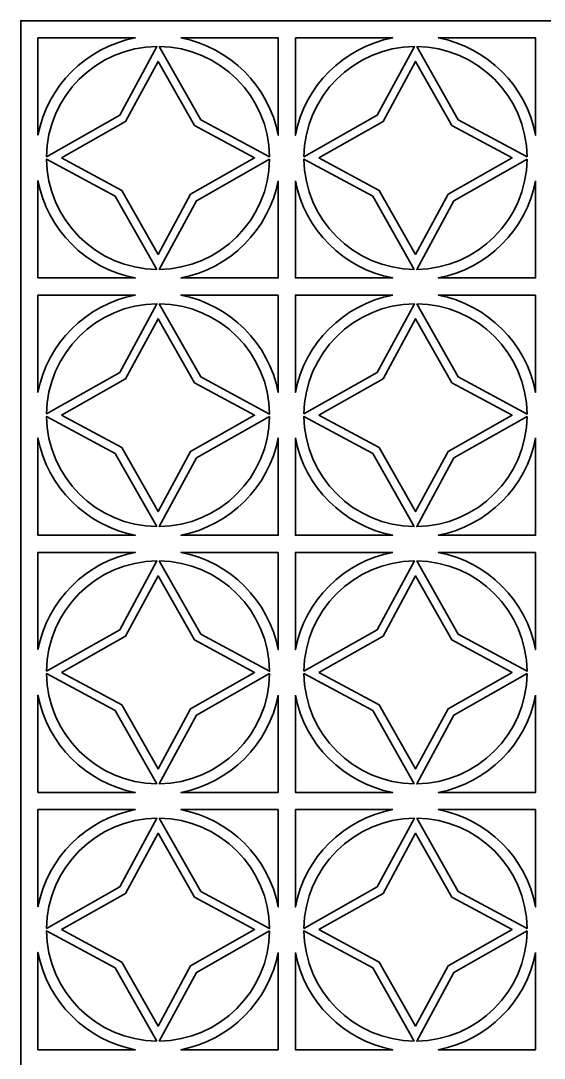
# Model space of a CAD drawing. Header units: centimetres. Extents: x -15.3 to -1.8, y -3.3 to 9.5.
# Drawn here: x -15.27 to -12.04, y 3.09 to 9.5 of the extents above; entities that cross this region are included whole.
import ezdxf

# ---------------------------------------------------------------- set-up
doc = ezdxf.new("R2010")
doc.units = ezdxf.units.CM
doc.header["$MEASUREMENT"] = 0
doc.layers.add('layer 1', color=7, linetype='Continuous')

msp = doc.modelspace()

# ---------------------------------------------------------------- linework, layer by layer
at = {"layer": 'layer 1', "color": 7, "lineweight": 35}
msp.add_open_spline([(-15.27229, -3.3263), (-15.27229, -3.3263), (-15.27229, 9.5), (-15.27229, 9.5), (-15.27229, 9.5), (-15.27229, 9.5), (-8.80614, 9.5), (-8.80614, 9.5), (-8.80614, 9.5), (-8.80614, 9.5), (-8.80614, -3.3263), (-8.80614, -3.3263), (-8.80614, -3.3263), (-8.80614, -3.3263), (-15.27229, -3.3263), (-15.27229, -3.3263)], degree=3, knots=[0, 0, 0, 0, 0.2, 0.2, 0.2, 0.2, 0.4, 0.4, 0.4, 0.4, 0.6, 0.6, 0.6, 0.6, 1, 1, 1, 1], dxfattribs=at)
at = {"layer": 'layer 1', "color": 250, "lineweight": 35}
for points, knots in [([(-8.80614, -0.14623), (-8.80614, -0.14623), (-8.80614, -1.63026), (-8.80614, -1.63026), (-8.80614, -1.63026), (-8.80614, -1.63026), (-8.80614, -1.73627), (-8.80614, -1.73627), (-8.80614, -1.73627), (-8.80614, -1.73627), (-8.80614, -3.3263), (-8.80614, -3.3263), (-8.80614, -3.3263), (-8.80614, -3.3263), (-10.39618, -3.3263), (-10.39618, -3.3263), (-10.39618, -3.3263), (-10.39618, -3.3263), (-10.50218, -3.3263), (-10.50218, -3.3263), (-10.50218, -3.3263), (-10.50218, -3.3263), (-11.98622, -3.3263), (-11.98622, -3.3263), (-11.98622, -3.3263), (-11.98622, -3.3263), (-12.09222, -3.3263), (-12.09222, -3.3263), (-12.09222, -3.3263), (-12.09222, -3.3263), (-13.57625, -3.3263), (-13.57625, -3.3263), (-13.57625, -3.3263), (-13.57625, -3.3263), (-13.68226, -3.3263), (-13.68226, -3.3263), (-13.68226, -3.3263), (-13.68226, -3.3263), (-15.27229, -3.3263), (-15.27229, -3.3263), (-15.27229, -3.3263), (-15.27229, -3.3263), (-15.27229, -1.73627), (-15.27229, -1.73627), (-15.27229, -1.73627), (-15.27229, -1.73627), (-15.27229, -1.63026), (-15.27229, -1.63026), (-15.27229, -1.63026), (-15.27229, -1.63026), (-15.27229, -0.14623), (-15.27229, -0.14623), (-15.27229, -0.14623), (-15.27229, -0.14623), (-15.27229, -0.04023), (-15.27229, -0.04023), (-15.27229, -0.04023), (-15.27229, -0.04023), (-15.27229, 1.44381), (-15.27229, 1.44381), (-15.27229, 1.44381), (-15.27229, 1.44381), (-15.27229, 1.54981), (-15.27229, 1.54981), (-15.27229, 1.54981), (-15.27229, 1.54981), (-15.27229, 3.03385), (-15.27229, 3.03385), (-15.27229, 3.03385), (-15.27229, 3.03385), (-15.27229, 3.13985), (-15.27229, 3.13985), (-15.27229, 3.13985), (-15.27229, 3.13985), (-15.27229, 4.62388), (-15.27229, 4.62388), (-15.27229, 4.62388), (-15.27229, 4.62388), (-15.27229, 4.72989), (-15.27229, 4.72989), (-15.27229, 4.72989), (-15.27229, 4.72989), (-15.27229, 6.21392), (-15.27229, 6.21392), (-15.27229, 6.21392), (-15.27229, 6.21392), (-15.27229, 6.31992), (-15.27229, 6.31992), (-15.27229, 6.31992), (-15.27229, 6.31992), (-15.27229, 7.80396), (-15.27229, 7.80396), (-15.27229, 7.80396), (-15.27229, 7.80396), (-15.27229, 7.90996), (-15.27229, 7.90996), (-15.27229, 7.90996), (-15.27229, 7.90996), (-15.27229, 9.5), (-15.27229, 9.5), (-15.27229, 9.5), (-15.27229, 9.5), (-13.68226, 9.5), (-13.68226, 9.5), (-13.68226, 9.5), (-13.68226, 9.5), (-13.57625, 9.5), (-13.57625, 9.5), (-13.57625, 9.5), (-13.57625, 9.5), (-12.09222, 9.5), (-12.09222, 9.5), (-12.09222, 9.5), (-12.09222, 9.5), (-11.98622, 9.5), (-11.98622, 9.5), (-11.98622, 9.5), (-11.98622, 9.5), (-10.50218, 9.5), (-10.50218, 9.5), (-10.50218, 9.5), (-10.50218, 9.5), (-10.39618, 9.5), (-10.39618, 9.5), (-10.39618, 9.5), (-10.39618, 9.5), (-8.80614, 9.5), (-8.80614, 9.5), (-8.80614, 9.5), (-8.80614, 9.5), (-8.80614, 7.90996), (-8.80614, 7.90996), (-8.80614, 7.90996), (-8.80614, 7.90996), (-8.80614, 7.80396), (-8.80614, 7.80396), (-8.80614, 7.80396), (-8.80614, 7.80396), (-8.80614, 6.31992), (-8.80614, 6.31992), (-8.80614, 6.31992), (-8.80614, 6.31992), (-8.80614, 6.21392), (-8.80614, 6.21392), (-8.80614, 6.21392), (-8.80614, 6.21392), (-8.80614, 4.72989), (-8.80614, 4.72989), (-8.80614, 4.72989), (-8.80614, 4.72989), (-8.80614, 4.62388), (-8.80614, 4.62388), (-8.80614, 4.62388), (-8.80614, 4.62388), (-8.80614, 3.13985), (-8.80614, 3.13985), (-8.80614, 3.13985), (-8.80614, 3.13985), (-8.80614, 3.03385), (-8.80614, 3.03385), (-8.80614, 3.03385), (-8.80614, 3.03385), (-8.80614, 1.54981), (-8.80614, 1.54981), (-8.80614, 1.54981), (-8.80614, 1.54981), (-8.80614, 1.44381), (-8.80614, 1.44381), (-8.80614, 1.44381), (-8.80614, 1.44381), (-8.80614, -0.04023), (-8.80614, -0.04023), (-8.80614, -0.04023), (-8.80614, -0.04023), (-8.80614, -0.14623), (-8.80614, -0.14623)], [0, 0, 0, 0, 0.0222222, 0.0222222, 0.0222222, 0.0222222, 0.0444444, 0.0444444, 0.0444444, 0.0444444, 0.0666667, 0.0666667, 0.0666667, 0.0666667, 0.0888889, 0.0888889, 0.0888889, 0.0888889, 0.1111111, 0.1111111, 0.1111111, 0.1111111, 0.1333333, 0.1333333, 0.1333333, 0.1333333, 0.1555556, 0.1555556, 0.1555556, 0.1555556, 0.1777778, 0.1777778, 0.1777778, 0.1777778, 0.2, 0.2, 0.2, 0.2, 0.2222222, 0.2222222, 0.2222222, 0.2222222, 0.2444444, 0.2444444, 0.2444444, 0.2444444, 0.2666667, 0.2666667, 0.2666667, 0.2666667, 0.2888889, 0.2888889, 0.2888889, 0.2888889, 0.3111111, 0.3111111, 0.3111111, 0.3111111, 0.3333333, 0.3333333, 0.3333333, 0.3333333, 0.3555556, 0.3555556, 0.3555556, 0.3555556, 0.3777778, 0.3777778, 0.3777778, 0.3777778, 0.4, 0.4, 0.4, 0.4, 0.4222222, 0.4222222, 0.4222222, 0.4222222, 0.4444444, 0.4444444, 0.4444444, 0.4444444, 0.4666667, 0.4666667, 0.4666667, 0.4666667, 0.4888889, 0.4888889, 0.4888889, 0.4888889, 0.5111111, 0.5111111, 0.5111111, 0.5111111, 0.5333333, 0.5333333, 0.5333333, 0.5333333, 0.5555556, 0.5555556, 0.5555556, 0.5555556, 0.5777778, 0.5777778, 0.5777778, 0.5777778, 0.6, 0.6, 0.6, 0.6, 0.6222222, 0.6222222, 0.6222222, 0.6222222, 0.6444444, 0.6444444, 0.6444444, 0.6444444, 0.6666667, 0.6666667, 0.6666667, 0.6666667, 0.6888889, 0.6888889, 0.6888889, 0.6888889, 0.7111111, 0.7111111, 0.7111111, 0.7111111, 0.7333333, 0.7333333, 0.7333333, 0.7333333, 0.7555556, 0.7555556, 0.7555556, 0.7555556, 0.7777778, 0.7777778, 0.7777778, 0.7777778, 0.8, 0.8, 0.8, 0.8, 0.8222222, 0.8222222, 0.8222222, 0.8222222, 0.8444444, 0.8444444, 0.8444444, 0.8444444, 0.8666667, 0.8666667, 0.8666667, 0.8666667, 0.8888889, 0.8888889, 0.8888889, 0.8888889, 0.9111111, 0.9111111, 0.9111111, 0.9111111, 0.9333333, 0.9333333, 0.9333333, 0.9333333, 0.9555556, 0.9555556, 0.9555556, 0.9555556, 1, 1, 1, 1]), ([(-15.16629, 8.79274), (-15.16629, 8.79274), (-15.16629, 9.394), (-15.16629, 9.394), (-15.16629, 9.394), (-15.16629, 9.394), (-14.56503, 9.394), (-14.56503, 9.394), (-14.56503, 9.394), (-14.8685, 9.33639), (-15.10868, 9.09622), (-15.16629, 8.79274)], [0, 0, 0, 0, 0.25, 0.25, 0.25, 0.25, 0.5, 0.5, 0.5, 0.5, 1, 1, 1, 1]), ([(-14.28352, 9.394), (-14.28352, 9.394), (-13.68226, 9.394), (-13.68226, 9.394), (-13.68226, 9.394), (-13.68226, 9.394), (-13.68226, 8.79274), (-13.68226, 8.79274), (-13.68226, 8.79274), (-13.73987, 9.09621), (-13.98003, 9.33639), (-14.28352, 9.394)], [0, 0, 0, 0, 0.25, 0.25, 0.25, 0.25, 0.5, 0.5, 0.5, 0.5, 1, 1, 1, 1]), ([(-13.57625, 9.394), (-13.57625, 9.394), (-12.975, 9.394), (-12.975, 9.394), (-12.975, 9.394), (-13.27847, 9.33639), (-13.51864, 9.09622), (-13.57625, 8.79274), (-13.57625, 8.79274), (-13.57625, 8.79274), (-13.57625, 9.394), (-13.57625, 9.394)], [0, 0, 0, 0, 0.25, 0.25, 0.25, 0.25, 0.5, 0.5, 0.5, 0.5, 1, 1, 1, 1]), ([(-12.69348, 9.394), (-12.69348, 9.394), (-12.09222, 9.394), (-12.09222, 9.394), (-12.09222, 9.394), (-12.09222, 9.394), (-12.09222, 8.79274), (-12.09222, 8.79274), (-12.09222, 8.79274), (-12.14983, 9.09621), (-12.39, 9.33639), (-12.69348, 9.394)], [0, 0, 0, 0, 0.25, 0.25, 0.25, 0.25, 0.5, 0.5, 0.5, 0.5, 1, 1, 1, 1]), ([(-15.11319, 8.65955), (-15.10913, 9.03317), (-14.80515, 9.33704), (-14.43147, 9.3409), (-14.43147, 9.3409), (-14.43147, 9.3409), (-14.66075, 8.91613), (-14.66075, 8.91613), (-14.66075, 8.91613), (-14.66075, 8.91613), (-15.11319, 8.65955), (-15.11319, 8.65955)], [0, 0, 0, 0, 0.25, 0.25, 0.25, 0.25, 0.5, 0.5, 0.5, 0.5, 1, 1, 1, 1]), ([(-14.4167, 9.3409), (-14.04308, 9.33684), (-13.73922, 9.03285), (-13.73535, 8.65918), (-13.73535, 8.65918), (-13.73535, 8.65918), (-14.16012, 8.88845), (-14.16012, 8.88845), (-14.16012, 8.88845), (-14.16012, 8.88845), (-14.4167, 9.3409), (-14.4167, 9.3409)], [0, 0, 0, 0, 0.25, 0.25, 0.25, 0.25, 0.5, 0.5, 0.5, 0.5, 1, 1, 1, 1]), ([(-13.52316, 8.65955), (-13.51909, 9.03317), (-13.21511, 9.33704), (-12.84144, 9.3409), (-12.84144, 9.3409), (-12.84144, 9.3409), (-13.07071, 8.91613), (-13.07071, 8.91613), (-13.07071, 8.91613), (-13.07071, 8.91613), (-13.52316, 8.65955), (-13.52316, 8.65955)], [0, 0, 0, 0, 0.25, 0.25, 0.25, 0.25, 0.5, 0.5, 0.5, 0.5, 1, 1, 1, 1]), ([(-12.82667, 9.3409), (-12.45304, 9.33684), (-12.14918, 9.03285), (-12.14531, 8.65918), (-12.14531, 8.65918), (-12.14531, 8.65918), (-12.57009, 8.88845), (-12.57009, 8.88845), (-12.57009, 8.88845), (-12.57009, 8.88845), (-12.82667, 9.3409), (-12.82667, 9.3409)], [0, 0, 0, 0, 0.25, 0.25, 0.25, 0.25, 0.5, 0.5, 0.5, 0.5, 1, 1, 1, 1]), ([(-15.02054, 8.65198), (-15.02054, 8.65198), (-14.62505, 8.87626), (-14.62505, 8.87626), (-14.62505, 8.87626), (-14.62505, 8.87626), (-14.42427, 9.24824), (-14.42427, 9.24824), (-14.42427, 9.24824), (-14.42427, 9.24824), (-14.19999, 8.85276), (-14.19999, 8.85276), (-14.19999, 8.85276), (-14.19999, 8.85276), (-13.82801, 8.65198), (-13.82801, 8.65198), (-13.82801, 8.65198), (-13.82801, 8.65198), (-14.22349, 8.4277), (-14.22349, 8.4277), (-14.22349, 8.4277), (-14.22349, 8.4277), (-14.42427, 8.05571), (-14.42427, 8.05571), (-14.42427, 8.05571), (-14.42427, 8.05571), (-14.64855, 8.4512), (-14.64855, 8.4512), (-14.64855, 8.4512), (-14.64855, 8.4512), (-15.02054, 8.65198), (-15.02054, 8.65198)], [0, 0, 0, 0, 0.1111111, 0.1111111, 0.1111111, 0.1111111, 0.2222222, 0.2222222, 0.2222222, 0.2222222, 0.3333333, 0.3333333, 0.3333333, 0.3333333, 0.4444444, 0.4444444, 0.4444444, 0.4444444, 0.5555556, 0.5555556, 0.5555556, 0.5555556, 0.6666667, 0.6666667, 0.6666667, 0.6666667, 0.7777778, 0.7777778, 0.7777778, 0.7777778, 1, 1, 1, 1]), ([(-13.4305, 8.65198), (-13.4305, 8.65198), (-13.03502, 8.87626), (-13.03502, 8.87626), (-13.03502, 8.87626), (-13.03502, 8.87626), (-12.83424, 9.24824), (-12.83424, 9.24824), (-12.83424, 9.24824), (-12.83424, 9.24824), (-12.60996, 8.85276), (-12.60996, 8.85276), (-12.60996, 8.85276), (-12.60996, 8.85276), (-12.23797, 8.65198), (-12.23797, 8.65198), (-12.23797, 8.65198), (-12.23797, 8.65198), (-12.63346, 8.4277), (-12.63346, 8.4277), (-12.63346, 8.4277), (-12.63346, 8.4277), (-12.83424, 8.05571), (-12.83424, 8.05571), (-12.83424, 8.05571), (-12.83424, 8.05571), (-13.05852, 8.4512), (-13.05852, 8.4512), (-13.05852, 8.4512), (-13.05852, 8.4512), (-13.4305, 8.65198), (-13.4305, 8.65198)], [0, 0, 0, 0, 0.1111111, 0.1111111, 0.1111111, 0.1111111, 0.2222222, 0.2222222, 0.2222222, 0.2222222, 0.3333333, 0.3333333, 0.3333333, 0.3333333, 0.4444444, 0.4444444, 0.4444444, 0.4444444, 0.5555556, 0.5555556, 0.5555556, 0.5555556, 0.6666667, 0.6666667, 0.6666667, 0.6666667, 0.7777778, 0.7777778, 0.7777778, 0.7777778, 1, 1, 1, 1]), ([(-14.43184, 7.96306), (-14.80547, 7.96712), (-15.10933, 8.2711), (-15.1132, 8.64478), (-15.1132, 8.64478), (-15.1132, 8.64478), (-14.68843, 8.4155), (-14.68843, 8.4155), (-14.68843, 8.4155), (-14.68843, 8.4155), (-14.43184, 7.96306), (-14.43184, 7.96306)], [0, 0, 0, 0, 0.25, 0.25, 0.25, 0.25, 0.5, 0.5, 0.5, 0.5, 1, 1, 1, 1]), ([(-13.73535, 8.64441), (-13.73942, 8.27078), (-14.0434, 7.96692), (-14.41707, 7.96305), (-14.41707, 7.96305), (-14.41707, 7.96305), (-14.1878, 8.38783), (-14.1878, 8.38783), (-14.1878, 8.38783), (-14.1878, 8.38783), (-13.73535, 8.64441), (-13.73535, 8.64441)], [0, 0, 0, 0, 0.25, 0.25, 0.25, 0.25, 0.5, 0.5, 0.5, 0.5, 1, 1, 1, 1]), ([(-12.84181, 7.96306), (-13.21543, 7.96712), (-13.51929, 8.2711), (-13.52316, 8.64478), (-13.52316, 8.64478), (-13.52316, 8.64478), (-13.09839, 8.4155), (-13.09839, 8.4155), (-13.09839, 8.4155), (-13.09839, 8.4155), (-12.84181, 7.96306), (-12.84181, 7.96306)], [0, 0, 0, 0, 0.25, 0.25, 0.25, 0.25, 0.5, 0.5, 0.5, 0.5, 1, 1, 1, 1]), ([(-12.14532, 8.64441), (-12.14938, 8.27078), (-12.45336, 7.96692), (-12.82704, 7.96305), (-12.82704, 7.96305), (-12.82704, 7.96305), (-12.59776, 8.38783), (-12.59776, 8.38783), (-12.59776, 8.38783), (-12.59776, 8.38783), (-12.14532, 8.64441), (-12.14532, 8.64441)], [0, 0, 0, 0, 0.25, 0.25, 0.25, 0.25, 0.5, 0.5, 0.5, 0.5, 1, 1, 1, 1]), ([(-15.16629, 7.90996), (-15.16629, 7.90996), (-15.16629, 8.51121), (-15.16629, 8.51121), (-15.16629, 8.51121), (-15.10868, 8.20773), (-14.86851, 7.96757), (-14.56504, 7.90996), (-14.56504, 7.90996), (-14.56504, 7.90996), (-15.16629, 7.90996), (-15.16629, 7.90996)], [0, 0, 0, 0, 0.25, 0.25, 0.25, 0.25, 0.5, 0.5, 0.5, 0.5, 1, 1, 1, 1]), ([(-13.68226, 8.51122), (-13.68226, 8.51122), (-13.68226, 7.90996), (-13.68226, 7.90996), (-13.68226, 7.90996), (-13.68226, 7.90996), (-14.28351, 7.90996), (-14.28351, 7.90996), (-14.28351, 7.90996), (-13.98004, 7.96757), (-13.73986, 8.20774), (-13.68226, 8.51122)], [0, 0, 0, 0, 0.25, 0.25, 0.25, 0.25, 0.5, 0.5, 0.5, 0.5, 1, 1, 1, 1]), ([(-13.57625, 8.51121), (-13.51864, 8.20773), (-13.27847, 7.96757), (-12.975, 7.90996), (-12.975, 7.90996), (-12.975, 7.90996), (-13.57625, 7.90996), (-13.57625, 7.90996), (-13.57625, 7.90996), (-13.57625, 7.90996), (-13.57625, 8.51121), (-13.57625, 8.51121)], [0, 0, 0, 0, 0.25, 0.25, 0.25, 0.25, 0.5, 0.5, 0.5, 0.5, 1, 1, 1, 1]), ([(-12.09222, 8.51122), (-12.09222, 8.51122), (-12.09222, 7.90996), (-12.09222, 7.90996), (-12.09222, 7.90996), (-12.09222, 7.90996), (-12.69347, 7.90996), (-12.69347, 7.90996), (-12.69347, 7.90996), (-12.39, 7.96757), (-12.14983, 8.20774), (-12.09222, 8.51122)], [0, 0, 0, 0, 0.25, 0.25, 0.25, 0.25, 0.5, 0.5, 0.5, 0.5, 1, 1, 1, 1]), ([(-15.16629, 7.20271), (-15.16629, 7.20271), (-15.16629, 7.80396), (-15.16629, 7.80396), (-15.16629, 7.80396), (-15.16629, 7.80396), (-14.56503, 7.80396), (-14.56503, 7.80396), (-14.56503, 7.80396), (-14.8685, 7.74635), (-15.10868, 7.50619), (-15.16629, 7.20271)], [0, 0, 0, 0, 0.25, 0.25, 0.25, 0.25, 0.5, 0.5, 0.5, 0.5, 1, 1, 1, 1]), ([(-13.68226, 7.80396), (-13.68226, 7.80396), (-13.68226, 7.2027), (-13.68226, 7.2027), (-13.68226, 7.2027), (-13.73987, 7.50617), (-13.98003, 7.74635), (-14.28352, 7.80396), (-14.28352, 7.80396), (-14.28352, 7.80396), (-13.68226, 7.80396), (-13.68226, 7.80396)], [0, 0, 0, 0, 0.25, 0.25, 0.25, 0.25, 0.5, 0.5, 0.5, 0.5, 1, 1, 1, 1]), ([(-12.975, 7.80396), (-13.27847, 7.74635), (-13.51864, 7.50619), (-13.57625, 7.20271), (-13.57625, 7.20271), (-13.57625, 7.20271), (-13.57625, 7.80396), (-13.57625, 7.80396), (-13.57625, 7.80396), (-13.57625, 7.80396), (-12.975, 7.80396), (-12.975, 7.80396)], [0, 0, 0, 0, 0.25, 0.25, 0.25, 0.25, 0.5, 0.5, 0.5, 0.5, 1, 1, 1, 1]), ([(-12.09222, 7.80396), (-12.09222, 7.80396), (-12.09222, 7.2027), (-12.09222, 7.2027), (-12.09222, 7.2027), (-12.14983, 7.50617), (-12.39, 7.74635), (-12.69348, 7.80396), (-12.69348, 7.80396), (-12.69348, 7.80396), (-12.09222, 7.80396), (-12.09222, 7.80396)], [0, 0, 0, 0, 0.25, 0.25, 0.25, 0.25, 0.5, 0.5, 0.5, 0.5, 1, 1, 1, 1]), ([(-15.11319, 7.06951), (-15.10913, 7.44314), (-14.80515, 7.747), (-14.43147, 7.75087), (-14.43147, 7.75087), (-14.43147, 7.75087), (-14.66075, 7.32609), (-14.66075, 7.32609), (-14.66075, 7.32609), (-14.66075, 7.32609), (-15.11319, 7.06951), (-15.11319, 7.06951)], [0, 0, 0, 0, 0.25, 0.25, 0.25, 0.25, 0.5, 0.5, 0.5, 0.5, 1, 1, 1, 1]), ([(-14.4167, 7.75086), (-14.04308, 7.7468), (-13.73922, 7.44282), (-13.73535, 7.06914), (-13.73535, 7.06914), (-13.73535, 7.06914), (-14.16012, 7.29842), (-14.16012, 7.29842), (-14.16012, 7.29842), (-14.16012, 7.29842), (-14.4167, 7.75086), (-14.4167, 7.75086)], [0, 0, 0, 0, 0.25, 0.25, 0.25, 0.25, 0.5, 0.5, 0.5, 0.5, 1, 1, 1, 1]), ([(-13.52316, 7.06951), (-13.51909, 7.44314), (-13.21511, 7.747), (-12.84144, 7.75087), (-12.84144, 7.75087), (-12.84144, 7.75087), (-13.07071, 7.32609), (-13.07071, 7.32609), (-13.07071, 7.32609), (-13.07071, 7.32609), (-13.52316, 7.06951), (-13.52316, 7.06951)], [0, 0, 0, 0, 0.25, 0.25, 0.25, 0.25, 0.5, 0.5, 0.5, 0.5, 1, 1, 1, 1]), ([(-12.82667, 7.75086), (-12.45304, 7.7468), (-12.14918, 7.44282), (-12.14531, 7.06914), (-12.14531, 7.06914), (-12.14531, 7.06914), (-12.57009, 7.29842), (-12.57009, 7.29842), (-12.57009, 7.29842), (-12.57009, 7.29842), (-12.82667, 7.75086), (-12.82667, 7.75086)], [0, 0, 0, 0, 0.25, 0.25, 0.25, 0.25, 0.5, 0.5, 0.5, 0.5, 1, 1, 1, 1]), ([(-15.02054, 7.06194), (-15.02054, 7.06194), (-14.62505, 7.28622), (-14.62505, 7.28622), (-14.62505, 7.28622), (-14.62505, 7.28622), (-14.42427, 7.65821), (-14.42427, 7.65821), (-14.42427, 7.65821), (-14.42427, 7.65821), (-14.19999, 7.26272), (-14.19999, 7.26272), (-14.19999, 7.26272), (-14.19999, 7.26272), (-13.82801, 7.06194), (-13.82801, 7.06194), (-13.82801, 7.06194), (-13.82801, 7.06194), (-14.22349, 6.83766), (-14.22349, 6.83766), (-14.22349, 6.83766), (-14.22349, 6.83766), (-14.42427, 6.46568), (-14.42427, 6.46568), (-14.42427, 6.46568), (-14.42427, 6.46568), (-14.64855, 6.86116), (-14.64855, 6.86116), (-14.64855, 6.86116), (-14.64855, 6.86116), (-15.02054, 7.06194), (-15.02054, 7.06194)], [0, 0, 0, 0, 0.1111111, 0.1111111, 0.1111111, 0.1111111, 0.2222222, 0.2222222, 0.2222222, 0.2222222, 0.3333333, 0.3333333, 0.3333333, 0.3333333, 0.4444444, 0.4444444, 0.4444444, 0.4444444, 0.5555556, 0.5555556, 0.5555556, 0.5555556, 0.6666667, 0.6666667, 0.6666667, 0.6666667, 0.7777778, 0.7777778, 0.7777778, 0.7777778, 1, 1, 1, 1]), ([(-13.4305, 7.06194), (-13.4305, 7.06194), (-13.03502, 7.28622), (-13.03502, 7.28622), (-13.03502, 7.28622), (-13.03502, 7.28622), (-12.83424, 7.65821), (-12.83424, 7.65821), (-12.83424, 7.65821), (-12.83424, 7.65821), (-12.60996, 7.26272), (-12.60996, 7.26272), (-12.60996, 7.26272), (-12.60996, 7.26272), (-12.23797, 7.06194), (-12.23797, 7.06194), (-12.23797, 7.06194), (-12.23797, 7.06194), (-12.63346, 6.83766), (-12.63346, 6.83766), (-12.63346, 6.83766), (-12.63346, 6.83766), (-12.83424, 6.46568), (-12.83424, 6.46568), (-12.83424, 6.46568), (-12.83424, 6.46568), (-13.05852, 6.86116), (-13.05852, 6.86116), (-13.05852, 6.86116), (-13.05852, 6.86116), (-13.4305, 7.06194), (-13.4305, 7.06194)], [0, 0, 0, 0, 0.1111111, 0.1111111, 0.1111111, 0.1111111, 0.2222222, 0.2222222, 0.2222222, 0.2222222, 0.3333333, 0.3333333, 0.3333333, 0.3333333, 0.4444444, 0.4444444, 0.4444444, 0.4444444, 0.5555556, 0.5555556, 0.5555556, 0.5555556, 0.6666667, 0.6666667, 0.6666667, 0.6666667, 0.7777778, 0.7777778, 0.7777778, 0.7777778, 1, 1, 1, 1]), ([(-14.43184, 6.37302), (-14.80547, 6.37709), (-15.10933, 6.68107), (-15.1132, 7.05474), (-15.1132, 7.05474), (-15.1132, 7.05474), (-14.68843, 6.82547), (-14.68843, 6.82547), (-14.68843, 6.82547), (-14.68843, 6.82547), (-14.43184, 6.37302), (-14.43184, 6.37302)], [0, 0, 0, 0, 0.25, 0.25, 0.25, 0.25, 0.5, 0.5, 0.5, 0.5, 1, 1, 1, 1]), ([(-12.84181, 6.37302), (-13.21543, 6.37709), (-13.51929, 6.68107), (-13.52316, 7.05474), (-13.52316, 7.05474), (-13.52316, 7.05474), (-13.09839, 6.82547), (-13.09839, 6.82547), (-13.09839, 6.82547), (-13.09839, 6.82547), (-12.84181, 6.37302), (-12.84181, 6.37302)], [0, 0, 0, 0, 0.25, 0.25, 0.25, 0.25, 0.5, 0.5, 0.5, 0.5, 1, 1, 1, 1]), ([(-13.73535, 7.05437), (-13.73942, 6.68074), (-14.0434, 6.37688), (-14.41707, 6.37302), (-14.41707, 6.37302), (-14.41707, 6.37302), (-14.1878, 6.79779), (-14.1878, 6.79779), (-14.1878, 6.79779), (-14.1878, 6.79779), (-13.73535, 7.05437), (-13.73535, 7.05437)], [0, 0, 0, 0, 0.25, 0.25, 0.25, 0.25, 0.5, 0.5, 0.5, 0.5, 1, 1, 1, 1]), ([(-12.14532, 7.05437), (-12.14938, 6.68074), (-12.45336, 6.37688), (-12.82704, 6.37302), (-12.82704, 6.37302), (-12.82704, 6.37302), (-12.59776, 6.79779), (-12.59776, 6.79779), (-12.59776, 6.79779), (-12.59776, 6.79779), (-12.14532, 7.05437), (-12.14532, 7.05437)], [0, 0, 0, 0, 0.25, 0.25, 0.25, 0.25, 0.5, 0.5, 0.5, 0.5, 1, 1, 1, 1]), ([(-15.16629, 6.31992), (-15.16629, 6.31992), (-15.16629, 6.92117), (-15.16629, 6.92117), (-15.16629, 6.92117), (-15.10868, 6.6177), (-14.86851, 6.37754), (-14.56504, 6.31992), (-14.56504, 6.31992), (-14.56504, 6.31992), (-15.16629, 6.31992), (-15.16629, 6.31992)], [0, 0, 0, 0, 0.25, 0.25, 0.25, 0.25, 0.5, 0.5, 0.5, 0.5, 1, 1, 1, 1]), ([(-13.68226, 6.92118), (-13.68226, 6.92118), (-13.68226, 6.31992), (-13.68226, 6.31992), (-13.68226, 6.31992), (-13.68226, 6.31992), (-14.28351, 6.31992), (-14.28351, 6.31992), (-14.28351, 6.31992), (-13.98004, 6.37754), (-13.73986, 6.6177), (-13.68226, 6.92118)], [0, 0, 0, 0, 0.25, 0.25, 0.25, 0.25, 0.5, 0.5, 0.5, 0.5, 1, 1, 1, 1]), ([(-13.57625, 6.92117), (-13.51864, 6.6177), (-13.27847, 6.37754), (-12.975, 6.31992), (-12.975, 6.31992), (-12.975, 6.31992), (-13.57625, 6.31992), (-13.57625, 6.31992), (-13.57625, 6.31992), (-13.57625, 6.31992), (-13.57625, 6.92117), (-13.57625, 6.92117)], [0, 0, 0, 0, 0.25, 0.25, 0.25, 0.25, 0.5, 0.5, 0.5, 0.5, 1, 1, 1, 1]), ([(-12.09222, 6.92118), (-12.09222, 6.92118), (-12.09222, 6.31992), (-12.09222, 6.31992), (-12.09222, 6.31992), (-12.09222, 6.31992), (-12.69347, 6.31992), (-12.69347, 6.31992), (-12.69347, 6.31992), (-12.39, 6.37754), (-12.14983, 6.6177), (-12.09222, 6.92118)], [0, 0, 0, 0, 0.25, 0.25, 0.25, 0.25, 0.5, 0.5, 0.5, 0.5, 1, 1, 1, 1]), ([(-15.16629, 5.61267), (-15.16629, 5.61267), (-15.16629, 6.21392), (-15.16629, 6.21392), (-15.16629, 6.21392), (-15.16629, 6.21392), (-14.56503, 6.21392), (-14.56503, 6.21392), (-14.56503, 6.21392), (-14.8685, 6.15631), (-15.10868, 5.91615), (-15.16629, 5.61267)], [0, 0, 0, 0, 0.25, 0.25, 0.25, 0.25, 0.5, 0.5, 0.5, 0.5, 1, 1, 1, 1]), ([(-15.11319, 5.47947), (-15.10913, 5.8531), (-14.80515, 6.15696), (-14.43147, 6.16083), (-14.43147, 6.16083), (-14.43147, 6.16083), (-14.66075, 5.73605), (-14.66075, 5.73605), (-14.66075, 5.73605), (-14.66075, 5.73605), (-15.11319, 5.47947), (-15.11319, 5.47947)], [0, 0, 0, 0, 0.25, 0.25, 0.25, 0.25, 0.5, 0.5, 0.5, 0.5, 1, 1, 1, 1]), ([(-14.4167, 6.16082), (-14.04308, 6.15676), (-13.73922, 5.85278), (-13.73535, 5.4791), (-13.73535, 5.4791), (-13.73535, 5.4791), (-14.16012, 5.70838), (-14.16012, 5.70838), (-14.16012, 5.70838), (-14.16012, 5.70838), (-14.4167, 6.16082), (-14.4167, 6.16082)], [0, 0, 0, 0, 0.25, 0.25, 0.25, 0.25, 0.5, 0.5, 0.5, 0.5, 1, 1, 1, 1]), ([(-13.68226, 6.21392), (-13.68226, 6.21392), (-13.68226, 5.61266), (-13.68226, 5.61266), (-13.68226, 5.61266), (-13.73987, 5.91613), (-13.98003, 6.15631), (-14.28352, 6.21392), (-14.28352, 6.21392), (-14.28352, 6.21392), (-13.68226, 6.21392), (-13.68226, 6.21392)], [0, 0, 0, 0, 0.25, 0.25, 0.25, 0.25, 0.5, 0.5, 0.5, 0.5, 1, 1, 1, 1]), ([(-12.975, 6.21392), (-13.27847, 6.15631), (-13.51864, 5.91615), (-13.57625, 5.61267), (-13.57625, 5.61267), (-13.57625, 5.61267), (-13.57625, 6.21392), (-13.57625, 6.21392), (-13.57625, 6.21392), (-13.57625, 6.21392), (-12.975, 6.21392), (-12.975, 6.21392)], [0, 0, 0, 0, 0.25, 0.25, 0.25, 0.25, 0.5, 0.5, 0.5, 0.5, 1, 1, 1, 1]), ([(-13.52316, 5.47947), (-13.51909, 5.8531), (-13.21511, 6.15696), (-12.84144, 6.16083), (-12.84144, 6.16083), (-12.84144, 6.16083), (-13.07071, 5.73605), (-13.07071, 5.73605), (-13.07071, 5.73605), (-13.07071, 5.73605), (-13.52316, 5.47947), (-13.52316, 5.47947)], [0, 0, 0, 0, 0.25, 0.25, 0.25, 0.25, 0.5, 0.5, 0.5, 0.5, 1, 1, 1, 1]), ([(-12.82667, 6.16082), (-12.45304, 6.15676), (-12.14918, 5.85278), (-12.14531, 5.4791), (-12.14531, 5.4791), (-12.14531, 5.4791), (-12.57009, 5.70838), (-12.57009, 5.70838), (-12.57009, 5.70838), (-12.57009, 5.70838), (-12.82667, 6.16082), (-12.82667, 6.16082)], [0, 0, 0, 0, 0.25, 0.25, 0.25, 0.25, 0.5, 0.5, 0.5, 0.5, 1, 1, 1, 1]), ([(-12.09222, 6.21392), (-12.09222, 6.21392), (-12.09222, 5.61266), (-12.09222, 5.61266), (-12.09222, 5.61266), (-12.14983, 5.91613), (-12.39, 6.15631), (-12.69348, 6.21392), (-12.69348, 6.21392), (-12.69348, 6.21392), (-12.09222, 6.21392), (-12.09222, 6.21392)], [0, 0, 0, 0, 0.25, 0.25, 0.25, 0.25, 0.5, 0.5, 0.5, 0.5, 1, 1, 1, 1]), ([(-15.02054, 5.4719), (-15.02054, 5.4719), (-14.62505, 5.69618), (-14.62505, 5.69618), (-14.62505, 5.69618), (-14.62505, 5.69618), (-14.42427, 6.06817), (-14.42427, 6.06817), (-14.42427, 6.06817), (-14.42427, 6.06817), (-14.19999, 5.67268), (-14.19999, 5.67268), (-14.19999, 5.67268), (-14.19999, 5.67268), (-13.82801, 5.4719), (-13.82801, 5.4719), (-13.82801, 5.4719), (-13.82801, 5.4719), (-14.22349, 5.24762), (-14.22349, 5.24762), (-14.22349, 5.24762), (-14.22349, 5.24762), (-14.42427, 4.87564), (-14.42427, 4.87564), (-14.42427, 4.87564), (-14.42427, 4.87564), (-14.64855, 5.27112), (-14.64855, 5.27112), (-14.64855, 5.27112), (-14.64855, 5.27112), (-15.02054, 5.4719), (-15.02054, 5.4719)], [0, 0, 0, 0, 0.1111111, 0.1111111, 0.1111111, 0.1111111, 0.2222222, 0.2222222, 0.2222222, 0.2222222, 0.3333333, 0.3333333, 0.3333333, 0.3333333, 0.4444444, 0.4444444, 0.4444444, 0.4444444, 0.5555556, 0.5555556, 0.5555556, 0.5555556, 0.6666667, 0.6666667, 0.6666667, 0.6666667, 0.7777778, 0.7777778, 0.7777778, 0.7777778, 1, 1, 1, 1]), ([(-13.4305, 5.4719), (-13.4305, 5.4719), (-13.03502, 5.69618), (-13.03502, 5.69618), (-13.03502, 5.69618), (-13.03502, 5.69618), (-12.83424, 6.06817), (-12.83424, 6.06817), (-12.83424, 6.06817), (-12.83424, 6.06817), (-12.60996, 5.67268), (-12.60996, 5.67268), (-12.60996, 5.67268), (-12.60996, 5.67268), (-12.23797, 5.4719), (-12.23797, 5.4719), (-12.23797, 5.4719), (-12.23797, 5.4719), (-12.63346, 5.24762), (-12.63346, 5.24762), (-12.63346, 5.24762), (-12.63346, 5.24762), (-12.83424, 4.87564), (-12.83424, 4.87564), (-12.83424, 4.87564), (-12.83424, 4.87564), (-13.05852, 5.27112), (-13.05852, 5.27112), (-13.05852, 5.27112), (-13.05852, 5.27112), (-13.4305, 5.4719), (-13.4305, 5.4719)], [0, 0, 0, 0, 0.1111111, 0.1111111, 0.1111111, 0.1111111, 0.2222222, 0.2222222, 0.2222222, 0.2222222, 0.3333333, 0.3333333, 0.3333333, 0.3333333, 0.4444444, 0.4444444, 0.4444444, 0.4444444, 0.5555556, 0.5555556, 0.5555556, 0.5555556, 0.6666667, 0.6666667, 0.6666667, 0.6666667, 0.7777778, 0.7777778, 0.7777778, 0.7777778, 1, 1, 1, 1]), ([(-14.43184, 4.78298), (-14.80547, 4.78705), (-15.10933, 5.09103), (-15.1132, 5.4647), (-15.1132, 5.4647), (-15.1132, 5.4647), (-14.68843, 5.23543), (-14.68843, 5.23543), (-14.68843, 5.23543), (-14.68843, 5.23543), (-14.43184, 4.78298), (-14.43184, 4.78298)], [0, 0, 0, 0, 0.25, 0.25, 0.25, 0.25, 0.5, 0.5, 0.5, 0.5, 1, 1, 1, 1]), ([(-13.73535, 5.46433), (-13.73942, 5.09071), (-14.0434, 4.78685), (-14.41707, 4.78298), (-14.41707, 4.78298), (-14.41707, 4.78298), (-14.1878, 5.20775), (-14.1878, 5.20775), (-14.1878, 5.20775), (-14.1878, 5.20775), (-13.73535, 5.46433), (-13.73535, 5.46433)], [0, 0, 0, 0, 0.25, 0.25, 0.25, 0.25, 0.5, 0.5, 0.5, 0.5, 1, 1, 1, 1]), ([(-12.84181, 4.78298), (-13.21543, 4.78705), (-13.51929, 5.09103), (-13.52316, 5.4647), (-13.52316, 5.4647), (-13.52316, 5.4647), (-13.09839, 5.23543), (-13.09839, 5.23543), (-13.09839, 5.23543), (-13.09839, 5.23543), (-12.84181, 4.78298), (-12.84181, 4.78298)], [0, 0, 0, 0, 0.25, 0.25, 0.25, 0.25, 0.5, 0.5, 0.5, 0.5, 1, 1, 1, 1]), ([(-12.14532, 5.46433), (-12.14938, 5.09071), (-12.45336, 4.78685), (-12.82704, 4.78298), (-12.82704, 4.78298), (-12.82704, 4.78298), (-12.59776, 5.20775), (-12.59776, 5.20775), (-12.59776, 5.20775), (-12.59776, 5.20775), (-12.14532, 5.46433), (-12.14532, 5.46433)], [0, 0, 0, 0, 0.25, 0.25, 0.25, 0.25, 0.5, 0.5, 0.5, 0.5, 1, 1, 1, 1]), ([(-15.16629, 4.72989), (-15.16629, 4.72989), (-15.16629, 5.33114), (-15.16629, 5.33114), (-15.16629, 5.33114), (-15.10868, 5.02766), (-14.86851, 4.7875), (-14.56504, 4.72989), (-14.56504, 4.72989), (-14.56504, 4.72989), (-15.16629, 4.72989), (-15.16629, 4.72989)], [0, 0, 0, 0, 0.25, 0.25, 0.25, 0.25, 0.5, 0.5, 0.5, 0.5, 1, 1, 1, 1]), ([(-13.68226, 5.33114), (-13.68226, 5.33114), (-13.68226, 4.72989), (-13.68226, 4.72989), (-13.68226, 4.72989), (-13.68226, 4.72989), (-14.28351, 4.72989), (-14.28351, 4.72989), (-14.28351, 4.72989), (-13.98004, 4.7875), (-13.73986, 5.02766), (-13.68226, 5.33114)], [0, 0, 0, 0, 0.25, 0.25, 0.25, 0.25, 0.5, 0.5, 0.5, 0.5, 1, 1, 1, 1]), ([(-13.57625, 5.33114), (-13.51864, 5.02766), (-13.27847, 4.7875), (-12.975, 4.72989), (-12.975, 4.72989), (-12.975, 4.72989), (-13.57625, 4.72989), (-13.57625, 4.72989), (-13.57625, 4.72989), (-13.57625, 4.72989), (-13.57625, 5.33114), (-13.57625, 5.33114)], [0, 0, 0, 0, 0.25, 0.25, 0.25, 0.25, 0.5, 0.5, 0.5, 0.5, 1, 1, 1, 1]), ([(-12.09222, 5.33114), (-12.09222, 5.33114), (-12.09222, 4.72989), (-12.09222, 4.72989), (-12.09222, 4.72989), (-12.09222, 4.72989), (-12.69347, 4.72989), (-12.69347, 4.72989), (-12.69347, 4.72989), (-12.39, 4.7875), (-12.14983, 5.02766), (-12.09222, 5.33114)], [0, 0, 0, 0, 0.25, 0.25, 0.25, 0.25, 0.5, 0.5, 0.5, 0.5, 1, 1, 1, 1]), ([(-15.16629, 4.02263), (-15.16629, 4.02263), (-15.16629, 4.62388), (-15.16629, 4.62388), (-15.16629, 4.62388), (-15.16629, 4.62388), (-14.56503, 4.62388), (-14.56503, 4.62388), (-14.56503, 4.62388), (-14.8685, 4.56627), (-15.10868, 4.32611), (-15.16629, 4.02263)], [0, 0, 0, 0, 0.25, 0.25, 0.25, 0.25, 0.5, 0.5, 0.5, 0.5, 1, 1, 1, 1]), ([(-13.68226, 4.62388), (-13.68226, 4.62388), (-13.68226, 4.02262), (-13.68226, 4.02262), (-13.68226, 4.02262), (-13.73987, 4.3261), (-13.98003, 4.56628), (-14.28352, 4.62388), (-14.28352, 4.62388), (-14.28352, 4.62388), (-13.68226, 4.62388), (-13.68226, 4.62388)], [0, 0, 0, 0, 0.25, 0.25, 0.25, 0.25, 0.5, 0.5, 0.5, 0.5, 1, 1, 1, 1]), ([(-12.975, 4.62388), (-13.27847, 4.56627), (-13.51864, 4.32611), (-13.57625, 4.02263), (-13.57625, 4.02263), (-13.57625, 4.02263), (-13.57625, 4.62388), (-13.57625, 4.62388), (-13.57625, 4.62388), (-13.57625, 4.62388), (-12.975, 4.62388), (-12.975, 4.62388)], [0, 0, 0, 0, 0.25, 0.25, 0.25, 0.25, 0.5, 0.5, 0.5, 0.5, 1, 1, 1, 1]), ([(-12.09222, 4.62388), (-12.09222, 4.62388), (-12.09222, 4.02262), (-12.09222, 4.02262), (-12.09222, 4.02262), (-12.14983, 4.3261), (-12.39, 4.56628), (-12.69348, 4.62388), (-12.69348, 4.62388), (-12.69348, 4.62388), (-12.09222, 4.62388), (-12.09222, 4.62388)], [0, 0, 0, 0, 0.25, 0.25, 0.25, 0.25, 0.5, 0.5, 0.5, 0.5, 1, 1, 1, 1]), ([(-15.11319, 3.88943), (-15.10913, 4.26306), (-14.80515, 4.56692), (-14.43147, 4.57079), (-14.43147, 4.57079), (-14.43147, 4.57079), (-14.66075, 4.14602), (-14.66075, 4.14602), (-14.66075, 4.14602), (-14.66075, 4.14602), (-15.11319, 3.88943), (-15.11319, 3.88943)], [0, 0, 0, 0, 0.25, 0.25, 0.25, 0.25, 0.5, 0.5, 0.5, 0.5, 1, 1, 1, 1]), ([(-14.4167, 4.57079), (-14.04308, 4.56672), (-13.73922, 4.26274), (-13.73535, 3.88907), (-13.73535, 3.88907), (-13.73535, 3.88907), (-14.16012, 4.11834), (-14.16012, 4.11834), (-14.16012, 4.11834), (-14.16012, 4.11834), (-14.4167, 4.57079), (-14.4167, 4.57079)], [0, 0, 0, 0, 0.25, 0.25, 0.25, 0.25, 0.5, 0.5, 0.5, 0.5, 1, 1, 1, 1]), ([(-13.52316, 3.88943), (-13.51909, 4.26306), (-13.21511, 4.56692), (-12.84144, 4.57079), (-12.84144, 4.57079), (-12.84144, 4.57079), (-13.07071, 4.14602), (-13.07071, 4.14602), (-13.07071, 4.14602), (-13.07071, 4.14602), (-13.52316, 3.88943), (-13.52316, 3.88943)], [0, 0, 0, 0, 0.25, 0.25, 0.25, 0.25, 0.5, 0.5, 0.5, 0.5, 1, 1, 1, 1]), ([(-12.82667, 4.57079), (-12.45304, 4.56672), (-12.14918, 4.26274), (-12.14531, 3.88907), (-12.14531, 3.88907), (-12.14531, 3.88907), (-12.57009, 4.11834), (-12.57009, 4.11834), (-12.57009, 4.11834), (-12.57009, 4.11834), (-12.82667, 4.57079), (-12.82667, 4.57079)], [0, 0, 0, 0, 0.25, 0.25, 0.25, 0.25, 0.5, 0.5, 0.5, 0.5, 1, 1, 1, 1]), ([(-15.02054, 3.88187), (-15.02054, 3.88187), (-14.62505, 4.10615), (-14.62505, 4.10615), (-14.62505, 4.10615), (-14.62505, 4.10615), (-14.42427, 4.47813), (-14.42427, 4.47813), (-14.42427, 4.47813), (-14.42427, 4.47813), (-14.19999, 4.08265), (-14.19999, 4.08265), (-14.19999, 4.08265), (-14.19999, 4.08265), (-13.82801, 3.88187), (-13.82801, 3.88187), (-13.82801, 3.88187), (-13.82801, 3.88187), (-14.22349, 3.65759), (-14.22349, 3.65759), (-14.22349, 3.65759), (-14.22349, 3.65759), (-14.42427, 3.2856), (-14.42427, 3.2856), (-14.42427, 3.2856), (-14.42427, 3.2856), (-14.64855, 3.68109), (-14.64855, 3.68109), (-14.64855, 3.68109), (-14.64855, 3.68109), (-15.02054, 3.88187), (-15.02054, 3.88187)], [0, 0, 0, 0, 0.1111111, 0.1111111, 0.1111111, 0.1111111, 0.2222222, 0.2222222, 0.2222222, 0.2222222, 0.3333333, 0.3333333, 0.3333333, 0.3333333, 0.4444444, 0.4444444, 0.4444444, 0.4444444, 0.5555556, 0.5555556, 0.5555556, 0.5555556, 0.6666667, 0.6666667, 0.6666667, 0.6666667, 0.7777778, 0.7777778, 0.7777778, 0.7777778, 1, 1, 1, 1]), ([(-13.4305, 3.88187), (-13.4305, 3.88187), (-13.03502, 4.10615), (-13.03502, 4.10615), (-13.03502, 4.10615), (-13.03502, 4.10615), (-12.83424, 4.47813), (-12.83424, 4.47813), (-12.83424, 4.47813), (-12.83424, 4.47813), (-12.60996, 4.08265), (-12.60996, 4.08265), (-12.60996, 4.08265), (-12.60996, 4.08265), (-12.23797, 3.88187), (-12.23797, 3.88187), (-12.23797, 3.88187), (-12.23797, 3.88187), (-12.63346, 3.65759), (-12.63346, 3.65759), (-12.63346, 3.65759), (-12.63346, 3.65759), (-12.83424, 3.2856), (-12.83424, 3.2856), (-12.83424, 3.2856), (-12.83424, 3.2856), (-13.05852, 3.68109), (-13.05852, 3.68109), (-13.05852, 3.68109), (-13.05852, 3.68109), (-13.4305, 3.88187), (-13.4305, 3.88187)], [0, 0, 0, 0, 0.1111111, 0.1111111, 0.1111111, 0.1111111, 0.2222222, 0.2222222, 0.2222222, 0.2222222, 0.3333333, 0.3333333, 0.3333333, 0.3333333, 0.4444444, 0.4444444, 0.4444444, 0.4444444, 0.5555556, 0.5555556, 0.5555556, 0.5555556, 0.6666667, 0.6666667, 0.6666667, 0.6666667, 0.7777778, 0.7777778, 0.7777778, 0.7777778, 1, 1, 1, 1]), ([(-14.43184, 3.19295), (-14.80547, 3.19701), (-15.10933, 3.50099), (-15.1132, 3.87466), (-15.1132, 3.87466), (-15.1132, 3.87466), (-14.68843, 3.64539), (-14.68843, 3.64539), (-14.68843, 3.64539), (-14.68843, 3.64539), (-14.43184, 3.19295), (-14.43184, 3.19295)], [0, 0, 0, 0, 0.25, 0.25, 0.25, 0.25, 0.5, 0.5, 0.5, 0.5, 1, 1, 1, 1]), ([(-13.73535, 3.8743), (-13.73942, 3.50067), (-14.0434, 3.19681), (-14.41707, 3.19294), (-14.41707, 3.19294), (-14.41707, 3.19294), (-14.1878, 3.61772), (-14.1878, 3.61772), (-14.1878, 3.61772), (-14.1878, 3.61772), (-13.73535, 3.8743), (-13.73535, 3.8743)], [0, 0, 0, 0, 0.25, 0.25, 0.25, 0.25, 0.5, 0.5, 0.5, 0.5, 1, 1, 1, 1]), ([(-12.84181, 3.19295), (-13.21543, 3.19701), (-13.51929, 3.50099), (-13.52316, 3.87466), (-13.52316, 3.87466), (-13.52316, 3.87466), (-13.09839, 3.64539), (-13.09839, 3.64539), (-13.09839, 3.64539), (-13.09839, 3.64539), (-12.84181, 3.19295), (-12.84181, 3.19295)], [0, 0, 0, 0, 0.25, 0.25, 0.25, 0.25, 0.5, 0.5, 0.5, 0.5, 1, 1, 1, 1]), ([(-12.14532, 3.8743), (-12.14938, 3.50067), (-12.45336, 3.19681), (-12.82704, 3.19294), (-12.82704, 3.19294), (-12.82704, 3.19294), (-12.59776, 3.61772), (-12.59776, 3.61772), (-12.59776, 3.61772), (-12.59776, 3.61772), (-12.14532, 3.8743), (-12.14532, 3.8743)], [0, 0, 0, 0, 0.25, 0.25, 0.25, 0.25, 0.5, 0.5, 0.5, 0.5, 1, 1, 1, 1]), ([(-15.16629, 3.13985), (-15.16629, 3.13985), (-15.16629, 3.7411), (-15.16629, 3.7411), (-15.16629, 3.7411), (-15.10868, 3.43762), (-14.86851, 3.19746), (-14.56504, 3.13985), (-14.56504, 3.13985), (-14.56504, 3.13985), (-15.16629, 3.13985), (-15.16629, 3.13985)], [0, 0, 0, 0, 0.25, 0.25, 0.25, 0.25, 0.5, 0.5, 0.5, 0.5, 1, 1, 1, 1]), ([(-13.68226, 3.74111), (-13.68226, 3.74111), (-13.68226, 3.13985), (-13.68226, 3.13985), (-13.68226, 3.13985), (-13.68226, 3.13985), (-14.28351, 3.13985), (-14.28351, 3.13985), (-14.28351, 3.13985), (-13.98004, 3.19746), (-13.73986, 3.43763), (-13.68226, 3.74111)], [0, 0, 0, 0, 0.25, 0.25, 0.25, 0.25, 0.5, 0.5, 0.5, 0.5, 1, 1, 1, 1]), ([(-13.57625, 3.7411), (-13.51864, 3.43762), (-13.27847, 3.19746), (-12.975, 3.13985), (-12.975, 3.13985), (-12.975, 3.13985), (-13.57625, 3.13985), (-13.57625, 3.13985), (-13.57625, 3.13985), (-13.57625, 3.13985), (-13.57625, 3.7411), (-13.57625, 3.7411)], [0, 0, 0, 0, 0.25, 0.25, 0.25, 0.25, 0.5, 0.5, 0.5, 0.5, 1, 1, 1, 1]), ([(-12.09222, 3.74111), (-12.09222, 3.74111), (-12.09222, 3.13985), (-12.09222, 3.13985), (-12.09222, 3.13985), (-12.09222, 3.13985), (-12.69347, 3.13985), (-12.69347, 3.13985), (-12.69347, 3.13985), (-12.39, 3.19746), (-12.14983, 3.43763), (-12.09222, 3.74111)], [0, 0, 0, 0, 0.25, 0.25, 0.25, 0.25, 0.5, 0.5, 0.5, 0.5, 1, 1, 1, 1])]:
    msp.add_open_spline(points, degree=3, knots=knots, dxfattribs=at)

doc.saveas('drawing.dxf')
